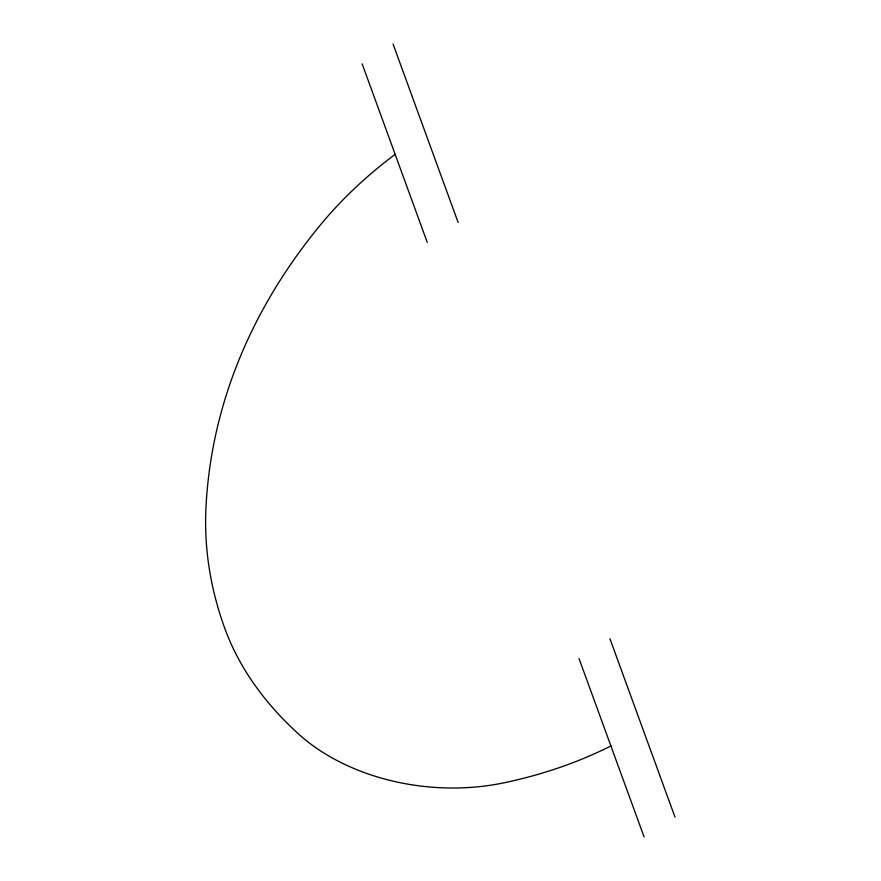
<?xml version="1.0" encoding="UTF-8"?>
<svg xmlns="http://www.w3.org/2000/svg" width="881" height="881" viewBox="0 0 881 881"><rect width="100%" height="100%" fill="white"/><g stroke="black" fill="none" stroke-linecap="round" stroke-linejoin="round"><path stroke-width="1.32" d="M393.058 44.05L458.12 222.453M609.938 638.736L675 817.139M362.146 63.861L427.208 242.264M579.026 658.548L644.088 836.95M395.14 154.34A607.626 422.098 4.9 0 0 319.957 225.503A917.958 637.668 4.9 0 0 206 506.839A607.626 422.098 4.9 0 0 224.908 628.693A387.97 269.509 4.9 0 0 298.185 733.675A183.975 127.8 4.9 0 0 504.472 782.713A387.97 269.509 4.9 0 0 610.896 745.932"/></g></svg>
